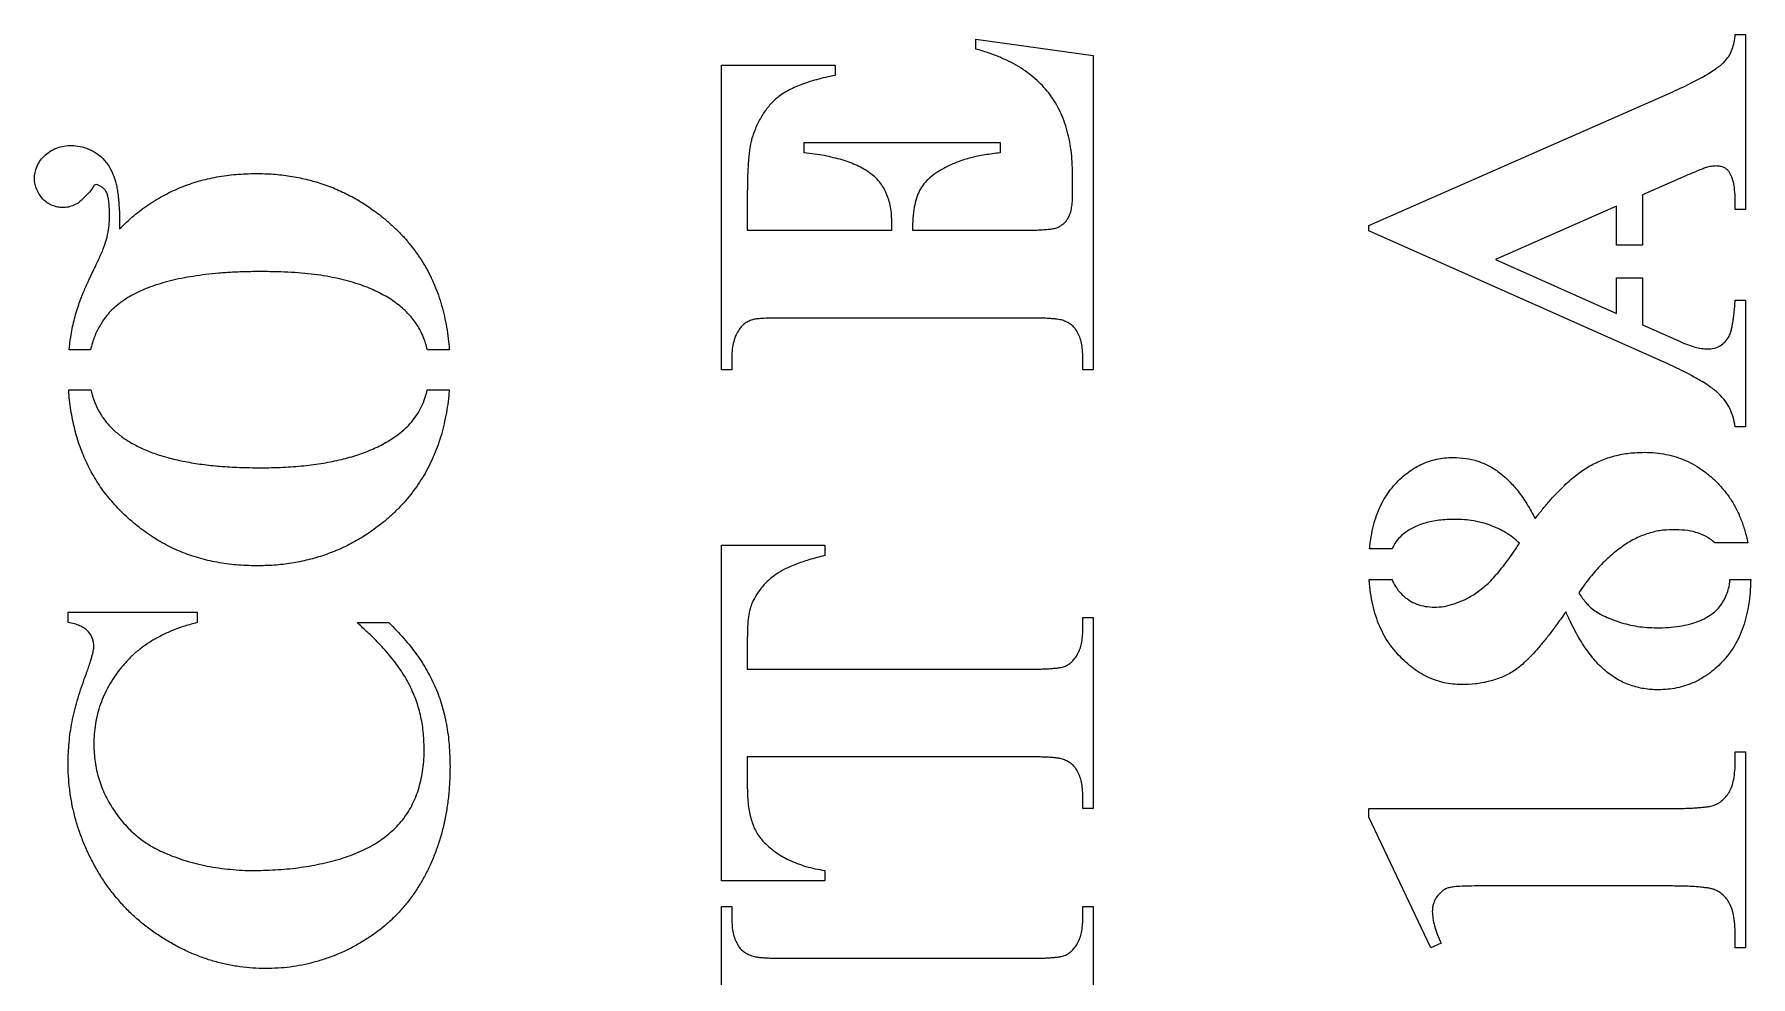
# Model space of a CAD drawing. Header units: millimetres. Extents: x 10 to 1179, y 5 to 836.
# Drawn here: x 443.3 to 535.7, y 281.6 to 332.3 of the extents above; entities that cross this region are included whole.
import ezdxf

# ---------------------------------------------------------------- set-up
doc = ezdxf.new("R2010")
doc.units = ezdxf.units.MM

msp = doc.modelspace()

# ---------------------------------------------------------------- linework, layer by layer
at = {"color": 7, "linetype": 'Continuous', "lineweight": 25}
for p, q in [((493.999, 331.999), (500.314, 331.118)), ((493.999, 331.474), (493.999, 331.999)), ((534.87, 332.263), (535.425, 332.263)), ((535.425, 332.263), (535.425, 322.841)), ((500.314, 331.118), (500.314, 314.221)), ((480.314, 330.61), (486.425, 330.61)), ((480.314, 314.221), (480.314, 330.61)), ((486.425, 330.61), (486.425, 330.054)), ((515.148, 321.977), (531.51, 329.173)), ((484.759, 326.443), (495.314, 326.443)), ((484.759, 325.888), (484.759, 326.443)), ((495.314, 326.443), (495.314, 325.888)), ((499.203, 323.574), (499.203, 324.737)), ((532.209, 324.655), (529.87, 323.622)), ((481.703, 323.665), (481.703, 321.721)), ((529.87, 323.622), (529.87, 320.922)), ((528.481, 323.014), (521.966, 320.15)), ((528.481, 320.922), (528.481, 323.014)), ((534.87, 322.841), (534.87, 323.236)), ((535.425, 322.841), (534.87, 322.841)), ((481.703, 321.721), (489.481, 321.721)), ((489.481, 321.721), (489.481, 322.112)), ((490.592, 321.721), (496.304, 321.721)), ((515.148, 321.695), (515.148, 321.977)), ((531.081, 314.607), (515.148, 321.695)), ((529.87, 320.922), (528.481, 320.922)), ((521.966, 320.15), (528.481, 317.25)), ((528.481, 319.16), (529.87, 319.16)), ((528.481, 317.25), (528.481, 319.16)), ((529.87, 319.16), (529.87, 316.634)), ((534.87, 317.962), (535.425, 317.962)), ((535.425, 317.962), (535.425, 311.152)), ((496.981, 316.999), (483.648, 316.999)), ((529.87, 316.634), (531.866, 315.749)), ((446.359, 315.284), (445.202, 315.284)), ((465.669, 315.284), (464.484, 315.284)), ((480.87, 314.221), (480.314, 314.221)), ((480.87, 314.876), (480.87, 314.221)), ((499.759, 314.221), (499.759, 314.876)), ((500.314, 314.221), (499.759, 314.221)), ((445.181, 313.129), (446.376, 313.129)), ((464.479, 313.129), (465.659, 313.129)), ((535.425, 311.152), (534.87, 311.152)), ((535.541, 304.904), (533.776, 304.904)), ((480.314, 304.776), (485.87, 304.776)), ((480.314, 286.721), (480.314, 304.776)), ((485.87, 304.776), (485.87, 304.221)), ((516.411, 304.582), (515.191, 304.582)), ((515.167, 302.926), (516.399, 302.926)), ((534.585, 302.926), (535.7, 302.926)), ((445.148, 301.165), (452.092, 301.165)), ((445.148, 300.61), (445.148, 301.165)), ((452.092, 301.165), (452.092, 300.61)), ((460.699, 300.61), (462.413, 300.61)), ((499.759, 300.888), (500.314, 300.888)), ((499.759, 300.241), (499.759, 300.888)), ((500.314, 300.888), (500.314, 290.61)), ((481.703, 299.776), (481.703, 298.11)), ((481.703, 298.11), (496.981, 298.11)), ((481.703, 293.388), (481.703, 291.721)), ((496.981, 293.388), (481.703, 293.388)), ((534.87, 293.665), (535.425, 293.665)), ((534.87, 293.192), (534.87, 293.665)), ((535.425, 293.665), (535.425, 283.11)), ((499.759, 290.61), (499.759, 291.261)), ((500.314, 290.61), (499.759, 290.61)), ((515.148, 290.61), (531.259, 290.61)), ((515.148, 290.145), (515.148, 290.61)), ((518.481, 283.11), (515.148, 290.145)), ((485.87, 287.276), (485.87, 286.721)), ((485.87, 286.721), (480.314, 286.721)), ((531.259, 286.443), (520.981, 286.443)), ((480.314, 285.332), (480.87, 285.332)), ((480.314, 275.054), (480.314, 285.332)), ((480.87, 285.332), (480.87, 284.681)), ((499.759, 285.332), (500.314, 285.332)), ((499.759, 284.681), (499.759, 285.332)), ((500.314, 285.332), (500.314, 275.054)), ((534.87, 283.11), (534.87, 283.648)), ((519.036, 283.357), (518.481, 283.11)), ((535.425, 283.11), (534.87, 283.11)), ((483.648, 282.554), (496.981, 282.554))]:
    msp.add_line(p, q, dxfattribs=at)
for points, knots in [([(534.353, 330.857), (534.424, 330.946), (534.571, 331.129), (534.714, 331.467), (534.83, 331.846), (534.856, 332.119), (534.87, 332.263)], [0, 0, 0, 0, 0.222185, 0.460506, 0.715599, 1, 1, 1, 1]), ([(499.203, 324.737), (499.198, 324.959), (499.189, 325.392), (499.134, 326.027), (499.036, 326.628), (498.89, 327.193), (498.715, 327.726), (498.492, 328.223), (498.23, 328.685), (497.931, 329.118), (497.583, 329.515), (497.197, 329.885), (496.767, 330.225), (496.299, 330.539), (495.782, 330.815), (495.227, 331.067), (494.629, 331.289), (494.213, 331.411), (493.999, 331.474)], [0, 0, 0, 0, 0.071431, 0.139827, 0.205109, 0.267694, 0.32775, 0.386026, 0.442861, 0.49917, 0.555401, 0.612828, 0.671273, 0.73184, 0.794479, 0.860052, 0.928265, 1, 1, 1, 1]), ([(531.51, 329.173), (531.69, 329.256), (532.034, 329.415), (532.52, 329.655), (532.956, 329.878), (533.337, 330.096), (533.669, 330.297), (533.943, 330.495), (534.172, 330.673), (534.296, 330.8), (534.353, 330.857)], [0, 0, 0, 0, 0.178927, 0.342015, 0.489335, 0.621625, 0.738421, 0.839614, 0.926981, 1, 1, 1, 1]), ([(486.425, 330.054), (486.253, 330.019), (485.918, 329.952), (485.437, 329.831), (484.994, 329.696), (484.59, 329.554), (484.222, 329.402), (483.893, 329.238), (483.599, 329.066), (483.262, 328.814), (482.89, 328.456), (482.511, 327.951), (482.198, 327.366), (482.046, 326.937), (481.968, 326.717)], [0, 0, 0, 0, 0.08913, 0.17304, 0.251182, 0.323514, 0.390216, 0.452499, 0.509695, 0.562618, 0.665262, 0.769934, 0.881435, 1, 1, 1, 1]), ([(443.42, 324.985), (443.465, 325.106), (443.555, 325.344), (443.78, 325.657), (444.074, 325.912), (444.426, 326.109), (444.819, 326.245), (445.245, 326.296), (445.689, 326.265), (445.982, 326.185), (446.133, 326.144)], [0, 0, 0, 0, 0.117582, 0.231031, 0.346907, 0.469756, 0.596541, 0.724133, 0.857653, 1, 1, 1, 1]), ([(446.133, 326.144), (446.298, 326.075), (446.626, 325.94), (447.037, 325.584), (447.386, 325.146), (447.538, 324.794), (447.617, 324.612)], [0, 0, 0, 0, 0.242411, 0.480358, 0.730295, 1, 1, 1, 1]), ([(481.968, 326.717), (481.947, 326.642), (481.901, 326.478), (481.844, 326.208), (481.805, 325.891), (481.763, 325.531), (481.741, 325.127), (481.718, 324.68), (481.705, 324.188), (481.704, 323.845), (481.703, 323.665)], [0, 0, 0, 0, 0.076091, 0.165601, 0.269711, 0.387675, 0.519355, 0.665063, 0.824785, 1, 1, 1, 1]), ([(489.481, 322.112), (489.478, 322.262), (489.473, 322.553), (489.416, 322.974), (489.32, 323.362), (489.191, 323.719), (489.025, 324.047), (488.815, 324.338), (488.569, 324.597), (488.287, 324.825), (487.966, 325.023), (487.613, 325.207), (487.224, 325.369), (486.799, 325.515), (486.338, 325.632), (485.844, 325.743), (485.313, 325.829), (484.947, 325.868), (484.759, 325.888)], [0, 0, 0, 0, 0.066381, 0.128169, 0.186642, 0.242333, 0.29539, 0.347957, 0.39984, 0.452434, 0.507467, 0.565661, 0.627971, 0.69332, 0.763246, 0.837684, 0.916535, 1, 1, 1, 1]), ([(495.314, 325.888), (495.037, 325.854), (494.505, 325.788), (493.75, 325.637), (493.074, 325.427), (492.479, 325.173), (491.969, 324.885), (491.541, 324.576), (491.207, 324.238), (490.958, 323.862), (490.787, 323.433), (490.675, 322.934), (490.6, 322.355), (490.595, 321.941), (490.592, 321.721)], [0, 0, 0, 0, 0.116957, 0.224766, 0.322638, 0.413143, 0.495475, 0.567922, 0.633998, 0.693571, 0.755879, 0.826372, 0.907725, 1, 1, 1, 1]), ([(533.863, 325.18), (533.773, 325.176), (533.587, 325.168), (533.408, 325.119), (533.316, 325.093)], [0, 0, 0, 0, 0.486192, 1, 1, 1, 1]), ([(534.544, 324.859), (534.503, 324.907), (534.421, 325.003), (534.26, 325.113), (534.067, 325.166), (533.933, 325.175), (533.863, 325.18)], [0, 0, 0, 0, 0.243264, 0.483218, 0.732354, 1, 1, 1, 1]), ([(444.505, 322.988), (444.41, 323.018), (444.218, 323.076), (443.956, 323.237), (443.735, 323.461), (443.545, 323.726), (443.406, 324.026), (443.336, 324.344), (443.332, 324.67), (443.39, 324.879), (443.42, 324.985)], [0, 0, 0, 0, 0.117829, 0.235943, 0.357996, 0.487919, 0.61945, 0.745494, 0.870246, 1, 1, 1, 1]), ([(447.617, 324.612), (447.643, 324.541), (447.699, 324.39), (447.756, 324.135), (447.808, 323.844), (447.851, 323.513), (447.884, 323.142), (447.912, 322.731), (447.923, 322.281), (447.924, 321.967), (447.925, 321.803)], [0, 0, 0, 0, 0.079321, 0.170572, 0.274671, 0.391905, 0.523999, 0.668053, 0.827174, 1, 1, 1, 1]), ([(447.925, 321.803), (448.174, 322.042), (448.664, 322.512), (449.474, 323.116), (450.327, 323.628), (451.224, 324.052), (452.17, 324.378), (453.162, 324.607), (454.199, 324.749), (454.905, 324.767), (455.265, 324.776)], [0, 0, 0, 0, 0.126798, 0.250186, 0.371445, 0.492858, 0.615283, 0.739581, 0.86763, 1, 1, 1, 1]), ([(455.265, 324.776), (455.575, 324.77), (456.186, 324.757), (457.089, 324.65), (457.964, 324.475), (458.813, 324.239), (459.632, 323.925), (460.419, 323.538), (461.185, 323.095), (461.661, 322.741), (461.901, 322.563)], [0, 0, 0, 0, 0.1304058, 0.2573024, 0.382101, 0.5054787, 0.6280694, 0.7506253, 0.8742792, 1, 1, 1, 1]), ([(533.316, 325.093), (533.277, 325.081), (533.161, 325.043), (532.938, 324.953), (532.606, 324.825), (532.353, 324.717), (532.209, 324.655)], [0, 0, 0, 0, 0.103741, 0.306821, 0.604648, 1, 1, 1, 1]), ([(534.87, 323.236), (534.866, 323.414), (534.859, 323.744), (534.799, 324.195), (534.71, 324.569), (534.596, 324.768), (534.544, 324.859)], [0, 0, 0, 0, 0.318772, 0.590509, 0.813538, 1, 1, 1, 1]), ([(446.562, 324.151), (446.525, 324.088), (446.438, 323.942), (446.25, 323.719), (445.997, 323.458), (445.798, 323.281), (445.69, 323.184)], [0, 0, 0, 0, 0.168368, 0.390021, 0.666744, 1, 1, 1, 1]), ([(446.801, 324.138), (446.759, 324.158), (446.681, 324.193), (446.6, 324.165), (446.562, 324.151)], [0, 0, 0, 0, 0.532264, 1, 1, 1, 1]), ([(447.279, 323.609), (447.258, 323.667), (447.217, 323.781), (447.111, 323.93), (446.97, 324.052), (446.859, 324.109), (446.801, 324.138)], [0, 0, 0, 0, 0.248466, 0.493767, 0.736075, 1, 1, 1, 1]), ([(447.37, 322.224), (447.373, 322.375), (447.378, 322.653), (447.364, 323.035), (447.342, 323.349), (447.298, 323.53), (447.279, 323.609)], [0, 0, 0, 0, 0.324316, 0.598885, 0.82446, 1, 1, 1, 1]), ([(496.304, 321.721), (496.437, 321.72), (496.689, 321.718), (497.046, 321.73), (497.363, 321.735), (497.639, 321.755), (497.875, 321.771), (498.071, 321.79), (498.226, 321.821), (498.379, 321.859), (498.535, 321.932), (498.694, 322.054), (498.847, 322.192), (498.974, 322.372), (499.082, 322.595), (499.15, 322.874), (499.2, 323.205), (499.202, 323.445), (499.203, 323.574)], [0, 0, 0, 0, 0.097062, 0.183599, 0.260645, 0.328298, 0.385425, 0.433193, 0.471885, 0.500293, 0.547967, 0.596292, 0.645551, 0.697676, 0.756189, 0.825033, 0.90605, 1, 1, 1, 1]), ([(445.69, 323.184), (445.59, 323.132), (445.398, 323.033), (445.095, 322.949), (444.794, 322.927), (444.602, 322.968), (444.505, 322.988)], [0, 0, 0, 0, 0.272521, 0.524545, 0.760903, 1, 1, 1, 1]), ([(461.901, 322.563), (462.056, 322.439), (462.363, 322.193), (462.792, 321.795), (463.199, 321.385), (463.566, 320.947), (463.91, 320.497), (464.225, 320.027), (464.506, 319.536), (464.759, 319.027), (464.98, 318.499), (465.177, 317.954), (465.335, 317.386), (465.471, 316.801), (465.575, 316.197), (465.633, 315.689), (465.661, 315.383), (465.669, 315.284)], [0, 0, 0, 0, 0.0628921, 0.1245633, 0.1855348, 0.2457268, 0.3056245, 0.3651542, 0.4249413, 0.484832, 0.5450537, 0.6064155, 0.6684048, 0.7319308, 0.7966231, 0.8626686, 0.8940054, 0.8940054, 0.8940054, 0.8940054]), ([(446.766, 320.089), (446.855, 320.283), (447.026, 320.653), (447.212, 321.207), (447.339, 321.725), (447.36, 322.063), (447.37, 322.224)], [0, 0, 0, 0, 0.28614, 0.546552, 0.783545, 1, 1, 1, 1]), ([(445.72, 317.715), (445.74, 317.776), (445.783, 317.909), (445.868, 318.123), (445.973, 318.369), (446.093, 318.65), (446.233, 318.965), (446.394, 319.31), (446.572, 319.689), (446.7, 319.952), (446.766, 320.089)], [0, 0, 0, 0, 0.07402, 0.161888, 0.265292, 0.383622, 0.515356, 0.662723, 0.823525, 1, 1, 1, 1]), ([(455.608, 319.499), (455.334, 319.497), (454.799, 319.495), (454.014, 319.465), (453.267, 319.411), (452.559, 319.346), (451.891, 319.246), (451.258, 319.143), (450.667, 319.006), (450.111, 318.856), (449.596, 318.681), (449.115, 318.494), (448.678, 318.274), (448.273, 318.045), (447.91, 317.79), (447.585, 317.513), (447.295, 317.22), (447.133, 317.002), (447.053, 316.895)], [0, 0, 0, 0, 0.088681, 0.1736671, 0.2545631, 0.3314079, 0.404396, 0.4734317, 0.5393351, 0.601143, 0.6600459, 0.715632, 0.7685086, 0.8183241, 0.8664859, 0.9120839, 0.9565452, 1, 1, 1, 1]), ([(460.903, 318.778), (460.728, 318.837), (460.369, 318.957), (459.804, 319.103), (459.198, 319.222), (458.555, 319.328), (457.873, 319.404), (457.154, 319.461), (456.393, 319.489), (455.874, 319.495), (455.608, 319.499)], [0, 0, 0, 0, 0.1027791, 0.2114137, 0.3260467, 0.4480596, 0.5750158, 0.7096307, 0.851224, 1, 1, 1, 1]), ([(464.484, 315.284), (464.477, 315.316), (464.442, 315.467), (464.368, 315.732), (464.238, 316.071), (464.075, 316.393), (463.889, 316.703), (463.671, 316.994), (463.424, 317.27), (463.154, 317.536), (462.844, 317.776), (462.518, 318.015), (462.152, 318.224), (461.764, 318.429), (461.345, 318.617), (461.052, 318.724), (460.903, 318.778)], [0.1678639, 0.1678639, 0.1678639, 0.1678639, 0.1834736, 0.2414826, 0.2990564, 0.3560544, 0.4132394, 0.4708338, 0.5289042, 0.589318, 0.6510759, 0.7153051, 0.781707, 0.8516559, 0.9241242, 1, 1, 1, 1]), ([(534.536, 316.013), (534.554, 316.052), (534.594, 316.14), (534.646, 316.294), (534.692, 316.484), (534.734, 316.71), (534.773, 316.972), (534.806, 317.271), (534.842, 317.604), (534.86, 317.839), (534.87, 317.962)], [0, 0, 0, 0, 0.064556, 0.145397, 0.244491, 0.360187, 0.492747, 0.644514, 0.813656, 1, 1, 1, 1]), ([(445.202, 315.284), (445.224, 315.516), (445.294, 316.048), (445.449, 316.865), (445.631, 317.434), (445.72, 317.715)], [0.3241896, 0.3241896, 0.3241896, 0.3241896, 0.5141934, 0.7604043, 1, 1, 1, 1]), ([(447.053, 316.895), (446.93, 316.7), (446.686, 316.313), (446.478, 315.76), (446.386, 315.413), (446.359, 315.284)], [0, 0, 0, 0, 0.2468845, 0.4907887, 0.6321697, 0.6321697, 0.6321697, 0.6321697]), ([(482.037, 316.925), (481.958, 316.898), (481.803, 316.847), (481.592, 316.728), (481.41, 316.575), (481.316, 316.449), (481.269, 316.387)], [0, 0, 0, 0, 0.2610347, 0.5106823, 0.7550472, 1, 1, 1, 1]), ([(483.648, 316.999), (483.451, 316.998), (483.098, 316.997), (482.632, 316.986), (482.291, 316.964), (482.108, 316.936), (482.037, 316.925)], [0, 0, 0, 0, 0.365824, 0.656436, 0.866861, 1, 1, 1, 1]), ([(498.778, 316.838), (498.743, 316.852), (498.665, 316.885), (498.525, 316.909), (498.354, 316.943), (498.146, 316.961), (497.903, 316.979), (497.626, 316.993), (497.315, 316.994), (497.097, 316.997), (496.981, 316.999)], [0, 0, 0, 0, 0.061394, 0.139854, 0.23476, 0.350353, 0.484827, 0.63829, 0.808367, 1, 1, 1, 1]), ([(499.459, 316.257), (499.422, 316.318), (499.348, 316.441), (499.19, 316.599), (498.998, 316.734), (498.853, 316.803), (498.778, 316.838)], [0, 0, 0, 0, 0.2333589, 0.4720313, 0.727884, 1, 1, 1, 1]), ([(481.269, 316.387), (481.207, 316.289), (481.079, 316.085), (480.957, 315.726), (480.884, 315.318), (480.875, 315.029), (480.87, 314.876)], [0, 0, 0, 0, 0.218209, 0.453596, 0.712256, 1, 1, 1, 1]), ([(499.759, 314.876), (499.756, 315.013), (499.751, 315.272), (499.694, 315.64), (499.602, 315.969), (499.506, 316.164), (499.459, 316.257)], [0, 0, 0, 0, 0.286117, 0.5446059, 0.7822943, 1, 1, 1, 1]), ([(533.377, 315.336), (533.501, 315.344), (533.738, 315.358), (534.067, 315.492), (534.343, 315.712), (534.47, 315.911), (534.536, 316.013)], [0, 0, 0, 0, 0.263127, 0.501766, 0.742317, 1, 1, 1, 1]), ([(531.866, 315.749), (532.01, 315.685), (532.281, 315.564), (532.681, 315.442), (533.04, 315.354), (533.269, 315.342), (533.377, 315.336)], [0, 0, 0, 0, 0.298695, 0.564344, 0.795542, 1, 1, 1, 1]), ([(534.87, 311.152), (534.838, 311.325), (534.777, 311.66), (534.586, 312.126), (534.341, 312.552), (534.063, 312.86), (533.798, 313.096), (533.548, 313.281), (533.253, 313.481), (532.909, 313.688), (532.519, 313.904), (532.082, 314.131), (531.598, 314.368), (531.258, 314.525), (531.081, 314.607)], [0, 0, 0, 0, 0.097357, 0.189226, 0.279183, 0.369383, 0.419032, 0.476562, 0.542711, 0.617192, 0.700148, 0.790964, 0.8915, 1, 1, 1, 1]), ([(447.912, 306.686), (447.691, 306.926), (447.251, 307.405), (446.686, 308.2), (446.213, 309.052), (445.818, 309.953), (445.521, 310.912), (445.304, 311.923), (445.211, 312.67), (445.184, 313.078), (445.181, 313.129)], [0, 0, 0, 0, 0.1205452, 0.2402109, 0.3597354, 0.4805024, 0.6033527, 0.7303304, 0.8623925, 0.8813501, 0.8813501, 0.8813501, 0.8813501]), ([(446.376, 313.129), (446.384, 313.092), (446.439, 312.863), (446.569, 312.455), (446.825, 311.929), (447.151, 311.446), (447.554, 311.007), (448.026, 310.609), (448.574, 310.259), (449.191, 309.946), (449.877, 309.673), (450.638, 309.45), (451.469, 309.265), (452.372, 309.118), (453.347, 309.016), (454.394, 308.956), (455.117, 308.947), (455.49, 308.943)], [0.0954752, 0.0954752, 0.0954752, 0.0954752, 0.1049065, 0.1544215, 0.2024018, 0.250955, 0.2999593, 0.3511454, 0.4051304, 0.4625114, 0.5241612, 0.5899814, 0.6609398, 0.7373275, 0.8189784, 0.9064733, 1, 1, 1, 1]), ([(465.659, 313.129), (465.655, 313.079), (465.633, 312.82), (465.584, 312.36), (465.484, 311.754), (465.351, 311.169), (465.204, 310.598), (465.015, 310.052), (464.8, 309.523), (464.564, 309.011), (464.294, 308.52), (463.993, 308.05), (463.667, 307.599), (463.316, 307.163), (462.931, 306.75), (462.52, 306.354), (462.226, 306.107), (462.079, 305.983)], [0.1229768, 0.1229768, 0.1229768, 0.1229768, 0.1389164, 0.2059246, 0.2710846, 0.3350436, 0.3977548, 0.4593283, 0.5197039, 0.5799146, 0.6395254, 0.698798, 0.7580994, 0.8176168, 0.8775069, 0.9383483, 1, 1, 1, 1]), ([(462.912, 310.736), (463.047, 310.842), (463.31, 311.051), (463.652, 311.415), (463.947, 311.805), (464.178, 312.235), (464.364, 312.675), (464.446, 312.98), (464.479, 313.129)], [0, 0, 0, 0, 0.1275074, 0.2492183, 0.3698842, 0.490219, 0.6112485, 0.7243039, 0.7243039, 0.7243039, 0.7243039]), ([(455.49, 308.943), (455.896, 308.947), (456.68, 308.954), (457.814, 309.045), (458.867, 309.179), (459.838, 309.373), (460.728, 309.624), (461.537, 309.93), (462.268, 310.292), (462.701, 310.59), (462.912, 310.736)], [0, 0, 0, 0, 0.15667, 0.303104, 0.439659, 0.566921, 0.685563, 0.796936, 0.90101, 1, 1, 1, 1]), ([(515.191, 304.582), (515.201, 304.7), (515.237, 305.023), (515.324, 305.537), (515.471, 306.106), (515.656, 306.635), (515.888, 307.121), (516.162, 307.565), (516.475, 307.969), (516.816, 308.328), (517.179, 308.636), (517.554, 308.906), (517.949, 309.124), (518.362, 309.289), (518.789, 309.413), (519.235, 309.482), (519.538, 309.493), (519.692, 309.499)], [0.1178598, 0.1178598, 0.1178598, 0.1178598, 0.1607287, 0.2346765, 0.3051353, 0.3719879, 0.4360243, 0.4984382, 0.5596685, 0.6193226, 0.6761853, 0.7310764, 0.7851316, 0.8379158, 0.8909766, 0.9447276, 1, 1, 1, 1]), ([(519.692, 309.499), (519.92, 309.488), (520.366, 309.468), (521.015, 309.317), (521.621, 309.062), (522.186, 308.703), (522.711, 308.236), (523.213, 307.667), (523.682, 306.982), (523.957, 306.475), (524.102, 306.209)], [0, 0, 0, 0, 0.117384, 0.229866, 0.341461, 0.454386, 0.573258, 0.70265, 0.844098, 1, 1, 1, 1]), ([(524.102, 306.209), (524.228, 306.37), (524.473, 306.683), (524.846, 307.128), (525.217, 307.531), (525.574, 307.901), (525.928, 308.228), (526.276, 308.52), (526.616, 308.777), (527.064, 309.061), (527.642, 309.351), (528.381, 309.601), (529.171, 309.751), (529.714, 309.768), (529.991, 309.776)], [0, 0, 0, 0, 0.085641, 0.166304, 0.242477, 0.314304, 0.381045, 0.444134, 0.503747, 0.558928, 0.665728, 0.772987, 0.884332, 1, 1, 1, 1]), ([(529.991, 309.776), (530.187, 309.772), (530.573, 309.765), (531.14, 309.672), (531.685, 309.536), (532.206, 309.337), (532.706, 309.088), (533.179, 308.773), (533.631, 308.409), (534.054, 307.987), (534.445, 307.523), (534.781, 307.008), (535.068, 306.458), (535.298, 305.865), (535.45, 305.343), (535.52, 305.017), (535.541, 304.904)], [0, 0, 0, 0, 0.0596016, 0.1176137, 0.1745239, 0.2306372, 0.2874447, 0.3444505, 0.4034139, 0.4642303, 0.5262363, 0.5880127, 0.6511395, 0.7151066, 0.7816889, 0.8167289, 0.8167289, 0.8167289, 0.8167289]), ([(455.278, 303.665), (454.917, 303.674), (454.208, 303.691), (453.17, 303.84), (452.174, 304.072), (451.224, 304.403), (450.32, 304.83), (449.467, 305.357), (448.651, 305.967), (448.16, 306.445), (447.912, 306.686)], [0, 0, 0, 0, 0.132148, 0.259541, 0.38377, 0.506176, 0.627605, 0.749453, 0.873202, 1, 1, 1, 1]), ([(462.079, 305.983), (461.838, 305.798), (461.357, 305.43), (460.587, 304.957), (459.783, 304.56), (458.946, 304.234), (458.077, 303.977), (457.173, 303.795), (456.237, 303.684), (455.601, 303.672), (455.278, 303.665)], [0, 0, 0, 0, 0.124469, 0.247556, 0.369105, 0.491161, 0.614633, 0.739703, 0.867869, 1, 1, 1, 1]), ([(519.783, 306.165), (519.635, 306.163), (519.35, 306.157), (518.933, 306.124), (518.545, 306.058), (518.182, 305.971), (517.844, 305.866), (517.538, 305.725), (517.254, 305.565), (517.085, 305.435), (517.001, 305.371)], [0, 0, 0, 0, 0.150117, 0.290366, 0.424591, 0.550187, 0.669282, 0.783848, 0.8926, 1, 1, 1, 1]), ([(523.255, 304.885), (523.137, 304.989), (522.902, 305.194), (522.52, 305.459), (522.115, 305.679), (521.69, 305.855), (521.243, 305.996), (520.775, 306.095), (520.285, 306.151), (519.952, 306.161), (519.783, 306.165)], [0, 0, 0, 0, 0.124262, 0.246805, 0.36664, 0.488217, 0.610562, 0.736936, 0.865976, 1, 1, 1, 1]), ([(517.001, 305.371), (516.886, 305.268), (516.66, 305.065), (516.491, 304.774), (516.422, 304.609), (516.411, 304.582)], [0, 0, 0, 0, 0.2465361, 0.4853129, 0.5326453, 0.5326453, 0.5326453, 0.5326453]), ([(518.676, 301.443), (518.854, 301.451), (519.215, 301.468), (519.757, 301.615), (520.308, 301.837), (520.77, 302.091), (521.139, 302.353), (521.429, 302.591), (521.723, 302.873), (522.018, 303.198), (522.325, 303.559), (522.63, 303.965), (522.95, 304.406), (523.151, 304.722), (523.255, 304.885)], [0, 0, 0, 0, 0.088827, 0.180873, 0.280184, 0.3864, 0.444184, 0.507086, 0.574322, 0.648274, 0.727063, 0.811968, 0.902988, 1, 1, 1, 1]), ([(531.675, 305.61), (531.442, 305.607), (530.974, 305.602), (530.277, 305.456), (529.596, 305.197), (528.93, 304.821), (528.282, 304.332), (527.645, 303.736), (527.024, 303.025), (526.643, 302.493), (526.445, 302.216)], [0, 0, 0, 0, 0.1073869, 0.2148111, 0.3259512, 0.442001, 0.5658132, 0.6987737, 0.843267, 1, 1, 1, 1]), ([(533.776, 304.904), (533.657, 305.012), (533.38, 305.221), (532.884, 305.444), (532.302, 305.585), (531.89, 305.601), (531.675, 305.61)], [0.4788586, 0.4788586, 0.4788586, 0.4788586, 0.5898576, 0.7162628, 0.8518499, 1, 1, 1, 1]), ([(485.87, 304.221), (485.585, 304.146), (485.054, 304.007), (484.328, 303.763), (483.73, 303.505), (483.247, 303.225), (482.849, 302.909), (482.509, 302.548), (482.204, 302.139), (482.045, 301.833), (481.963, 301.678)], [0, 0, 0, 0, 0.182152, 0.340253, 0.473436, 0.584687, 0.685434, 0.786832, 0.891307, 1, 1, 1, 1]), ([(520.156, 297.276), (519.992, 297.281), (519.669, 297.291), (519.192, 297.37), (518.732, 297.51), (518.283, 297.689), (517.852, 297.931), (517.437, 298.225), (517.037, 298.57), (516.652, 298.963), (516.297, 299.402), (515.988, 299.887), (515.726, 300.411), (515.514, 300.974), (515.349, 301.576), (515.235, 302.217), (515.182, 302.671), (515.167, 302.912), (515.167, 302.926)], [0, 0, 0, 0, 0.054619, 0.1079429, 0.1607863, 0.214476, 0.2691398, 0.3252504, 0.3837815, 0.4452196, 0.508389, 0.5719885, 0.6367459, 0.7033514, 0.7724395, 0.8445794, 0.9203223, 0.9249368, 0.9249368, 0.9249368, 0.9249368]), ([(516.399, 302.926), (516.41, 302.898), (516.477, 302.734), (516.641, 302.444), (516.944, 302.096), (517.311, 301.806), (517.727, 301.591), (518.189, 301.468), (518.511, 301.452), (518.676, 301.443)], [0.2203981, 0.2203981, 0.2203981, 0.2203981, 0.2437969, 0.3634695, 0.4889716, 0.6158513, 0.7395834, 0.8658443, 1, 1, 1, 1]), ([(526.445, 302.216), (526.509, 302.121), (526.63, 301.942), (526.815, 301.703), (526.994, 301.508), (527.117, 301.402), (527.174, 301.352)], [0, 0, 0, 0, 0.30242, 0.569482, 0.799543, 1, 1, 1, 1]), ([(530.634, 300.332), (530.848, 300.336), (531.26, 300.344), (531.853, 300.407), (532.392, 300.52), (532.877, 300.669), (533.304, 300.863), (533.664, 301.103), (533.971, 301.374), (534.199, 301.691), (534.369, 302.025), (534.5, 302.363), (534.566, 302.665), (534.581, 302.854), (534.585, 302.926)], [0, 0, 0, 0, 0.118943, 0.2288421, 0.3306061, 0.4240897, 0.5099769, 0.5899519, 0.6638648, 0.7356747, 0.8053692, 0.8714574, 0.9363636, 0.9763269, 0.9763269, 0.9763269, 0.9763269]), ([(535.7, 302.926), (535.697, 302.751), (535.686, 302.353), (535.621, 301.745), (535.509, 301.117), (535.356, 300.528), (535.149, 299.983), (534.904, 299.476), (534.605, 299.013), (534.268, 298.592), (533.894, 298.222), (533.504, 297.892), (533.088, 297.619), (532.657, 297.389), (532.201, 297.216), (531.727, 297.089), (531.232, 297.014), (530.896, 297.004), (530.725, 296.999)], [0.0208254, 0.0208254, 0.0208254, 0.0208254, 0.0800028, 0.1559594, 0.2277458, 0.296289, 0.3618035, 0.4252105, 0.4869929, 0.5480563, 0.6077223, 0.665196, 0.7211183, 0.7759782, 0.8306426, 0.8859765, 0.9420363, 1, 1, 1, 1]), ([(481.963, 301.678), (481.923, 301.571), (481.83, 301.33), (481.758, 300.9), (481.712, 300.372), (481.706, 299.986), (481.703, 299.776)], [0, 0, 0, 0, 0.176332, 0.400751, 0.673897, 1, 1, 1, 1]), ([(525.751, 301.2), (525.605, 300.989), (525.324, 300.586), (524.902, 300.021), (524.505, 299.517), (524.125, 299.075), (523.768, 298.695), (523.433, 298.374), (523.118, 298.115), (522.72, 297.859), (522.211, 297.621), (521.566, 297.422), (520.876, 297.296), (520.4, 297.283), (520.156, 297.276)], [0, 0, 0, 0, 0.106981, 0.204861, 0.294204, 0.374647, 0.447644, 0.511673, 0.568314, 0.617189, 0.708695, 0.801644, 0.898475, 1, 1, 1, 1]), ([(530.725, 296.999), (530.594, 297), (530.337, 297.003), (529.958, 297.057), (529.588, 297.125), (529.235, 297.239), (528.891, 297.371), (528.558, 297.536), (528.243, 297.738), (527.934, 297.965), (527.639, 298.234), (527.347, 298.537), (527.066, 298.883), (526.787, 299.266), (526.514, 299.691), (526.25, 300.157), (525.993, 300.662), (525.833, 301.017), (525.751, 301.2)], [0, 0, 0, 0, 0.056267, 0.111061, 0.165225, 0.218193, 0.27122, 0.324314, 0.378228, 0.432715, 0.489795, 0.55034, 0.614264, 0.682254, 0.755051, 0.83201, 0.913329, 1, 1, 1, 1]), ([(527.174, 301.352), (527.266, 301.286), (527.46, 301.147), (527.798, 300.966), (528.196, 300.801), (528.637, 300.635), (529.115, 300.505), (529.61, 300.402), (530.119, 300.347), (530.461, 300.337), (530.634, 300.332)], [0, 0, 0, 0, 0.092079, 0.196065, 0.313442, 0.444714, 0.581349, 0.719227, 0.858793, 1, 1, 1, 1]), ([(446.536, 299.325), (446.532, 299.402), (446.523, 299.554), (446.462, 299.775), (446.354, 299.977), (446.209, 300.164), (446.014, 300.328), (445.767, 300.456), (445.474, 300.551), (445.261, 300.589), (445.148, 300.61)], [0, 0, 0, 0, 0.110753, 0.218775, 0.326717, 0.43784, 0.557443, 0.689611, 0.834347, 1, 1, 1, 1]), ([(452.092, 300.61), (451.874, 300.552), (451.446, 300.438), (450.829, 300.222), (450.253, 299.963), (449.714, 299.675), (449.217, 299.347), (448.758, 298.986), (448.341, 298.585), (447.963, 298.152), (447.631, 297.692), (447.339, 297.218), (447.09, 296.729), (446.884, 296.225), (446.727, 295.703), (446.622, 295.166), (446.547, 294.617), (446.54, 294.244), (446.536, 294.056)], [0, 0, 0, 0, 0.072608, 0.14278, 0.210175, 0.275872, 0.339478, 0.401866, 0.463844, 0.525628, 0.586697, 0.646335, 0.704913, 0.763253, 0.821651, 0.880156, 0.939359, 1, 1, 1, 1]), ([(464.314, 293.83), (464.304, 294.139), (464.284, 294.749), (464.129, 295.641), (463.876, 296.494), (463.577, 297.171), (463.281, 297.699), (463.02, 298.101), (462.724, 298.511), (462.388, 298.92), (462.024, 299.341), (461.614, 299.759), (461.171, 300.186), (460.859, 300.466), (460.699, 300.61)], [0, 0, 0, 0, 0.116381, 0.229831, 0.340291, 0.451181, 0.508088, 0.568464, 0.631754, 0.698464, 0.768052, 0.841738, 0.918902, 1, 1, 1, 1]), ([(462.413, 300.61), (462.688, 300.331), (463.22, 299.79), (463.911, 298.919), (464.483, 298.032), (464.945, 297.117), (465.288, 296.151), (465.528, 295.12), (465.679, 294.014), (465.695, 293.251), (465.703, 292.858)], [0, 0, 0, 0, 0.135045, 0.262038, 0.383205, 0.49943, 0.615147, 0.73637, 0.864447, 1, 1, 1, 1]), ([(496.981, 298.11), (497.098, 298.111), (497.322, 298.114), (497.641, 298.116), (497.925, 298.128), (498.173, 298.153), (498.388, 298.172), (498.569, 298.197), (498.715, 298.23), (498.864, 298.282), (499.018, 298.378), (499.192, 298.517), (499.346, 298.704), (499.491, 298.926), (499.614, 299.192), (499.698, 299.505), (499.75, 299.859), (499.756, 300.109), (499.759, 300.241)], [0, 0, 0, 0, 0.084526, 0.161748, 0.229645, 0.28935, 0.341783, 0.38502, 0.421466, 0.449191, 0.498763, 0.551403, 0.609124, 0.672509, 0.742544, 0.819512, 0.904954, 1, 1, 1, 1]), ([(446.024, 297.58), (446.065, 297.689), (446.144, 297.896), (446.246, 298.193), (446.335, 298.459), (446.403, 298.693), (446.461, 298.895), (446.506, 299.065), (446.528, 299.206), (446.534, 299.289), (446.536, 299.325)], [0, 0, 0, 0, 0.190552, 0.364439, 0.517238, 0.651294, 0.765073, 0.863213, 0.940304, 1, 1, 1, 1]), ([(445.148, 293.071), (445.16, 293.432), (445.184, 294.168), (445.35, 295.286), (445.63, 296.432), (445.891, 297.192), (446.024, 297.58)], [0, 0, 0, 0, 0.23442, 0.478534, 0.733013, 1, 1, 1, 1]), ([(446.536, 294.056), (446.54, 293.898), (446.547, 293.586), (446.596, 293.122), (446.677, 292.667), (446.796, 292.224), (446.944, 291.79), (447.126, 291.367), (447.34, 290.951), (447.587, 290.551), (447.857, 290.167), (448.151, 289.809), (448.462, 289.474), (448.798, 289.169), (449.155, 288.892), (449.528, 288.637), (449.926, 288.417), (450.2, 288.288), (450.338, 288.223)], [0, 0, 0, 0, 0.0642682, 0.127061, 0.1899338, 0.2521042, 0.3137812, 0.3766044, 0.4395876, 0.5038585, 0.5681078, 0.6305012, 0.6926157, 0.7539314, 0.8152216, 0.8763417, 0.9378073, 1, 1, 1, 1]), ([(455.182, 287.276), (455.609, 287.285), (456.447, 287.302), (457.673, 287.428), (458.841, 287.642), (459.771, 287.884), (460.474, 288.128), (460.963, 288.336), (461.421, 288.566), (461.845, 288.818), (462.237, 289.097), (462.597, 289.4), (462.924, 289.727), (463.218, 290.078), (463.479, 290.453), (463.701, 290.859), (463.894, 291.287), (464.043, 291.747), (464.166, 292.229), (464.252, 292.74), (464.305, 293.277), (464.311, 293.644), (464.314, 293.83)], [0, 0, 0, 0, 0.10034, 0.196709, 0.289323, 0.379037, 0.422256, 0.463992, 0.503975, 0.542394, 0.579936, 0.616845, 0.652901, 0.688374, 0.7243, 0.760059, 0.796887, 0.834512, 0.873427, 0.913777, 0.956127, 1, 1, 1, 1]), ([(455.786, 281.999), (455.552, 282.002), (455.089, 282.008), (454.4, 282.088), (453.717, 282.203), (453.044, 282.368), (452.382, 282.582), (451.729, 282.845), (451.082, 283.152), (450.452, 283.508), (449.841, 283.901), (449.26, 284.329), (448.715, 284.792), (448.205, 285.286), (447.738, 285.82), (447.296, 286.378), (446.898, 286.975), (446.534, 287.599), (446.209, 288.243), (445.929, 288.904), (445.681, 289.573), (445.489, 290.255), (445.335, 290.944), (445.228, 291.643), (445.16, 292.353), (445.152, 292.83), (445.148, 293.071)], [0, 0, 0, 0, 0.041022, 0.081492, 0.122062, 0.162704, 0.203376, 0.244519, 0.286553, 0.329198, 0.371935, 0.414364, 0.456103, 0.497704, 0.539199, 0.580923, 0.62295, 0.665405, 0.707887, 0.749988, 0.79172, 0.833313, 0.874526, 0.916019, 0.957706, 1, 1, 1, 1]), ([(465.703, 292.858), (465.698, 292.595), (465.689, 292.076), (465.633, 291.308), (465.533, 290.563), (465.393, 289.841), (465.222, 289.139), (465.004, 288.462), (464.746, 287.808), (464.454, 287.175), (464.118, 286.574), (463.756, 286.001), (463.347, 285.473), (462.916, 284.969), (462.44, 284.511), (461.935, 284.083), (461.395, 283.692), (460.824, 283.338), (460.231, 283.022), (459.623, 282.748), (459.006, 282.517), (458.379, 282.331), (457.744, 282.184), (457.101, 282.072), (456.446, 282.012), (456.007, 282.003), (455.786, 281.999)], [0, 0, 0, 0, 0.047909, 0.094348, 0.140011, 0.184496, 0.228149, 0.271256, 0.31367, 0.356051, 0.397865, 0.438814, 0.479181, 0.519282, 0.559291, 0.59925, 0.639568, 0.680458, 0.721307, 0.761704, 0.801588, 0.841133, 0.88058, 0.920076, 0.959718, 1, 1, 1, 1]), ([(498.778, 293.227), (498.743, 293.241), (498.665, 293.273), (498.525, 293.297), (498.354, 293.332), (498.146, 293.35), (497.903, 293.368), (497.626, 293.381), (497.315, 293.383), (497.097, 293.386), (496.981, 293.388)], [0, 0, 0, 0, 0.061394, 0.139854, 0.23476, 0.350353, 0.484827, 0.63829, 0.808367, 1, 1, 1, 1]), ([(499.459, 292.637), (499.422, 292.698), (499.348, 292.821), (499.189, 292.979), (498.999, 293.118), (498.853, 293.19), (498.778, 293.227)], [0, 0, 0, 0, 0.232207, 0.469702, 0.727046, 1, 1, 1, 1]), ([(531.259, 290.61), (531.409, 290.611), (531.697, 290.615), (532.107, 290.616), (532.474, 290.629), (532.798, 290.652), (533.08, 290.673), (533.32, 290.696), (533.515, 290.731), (533.718, 290.78), (533.932, 290.877), (534.163, 291.031), (534.367, 291.234), (534.551, 291.484), (534.702, 291.802), (534.8, 292.198), (534.859, 292.67), (534.866, 293.01), (534.87, 293.192)], [0, 0, 0, 0, 0.0847252, 0.1621192, 0.2305916, 0.2918243, 0.3449316, 0.3900019, 0.427235, 0.4566745, 0.5073781, 0.5584405, 0.6120142, 0.6685532, 0.7326816, 0.8085601, 0.8972761, 1, 1, 1, 1]), ([(499.759, 291.261), (499.756, 291.397), (499.751, 291.656), (499.694, 292.024), (499.602, 292.351), (499.505, 292.544), (499.459, 292.637)], [0, 0, 0, 0, 0.2869539, 0.5461989, 0.7816575, 1, 1, 1, 1]), ([(481.703, 291.721), (481.705, 291.562), (481.71, 291.256), (481.749, 290.813), (481.814, 290.404), (481.903, 290.028), (482.02, 289.683), (482.169, 289.377), (482.335, 289.097), (482.473, 288.938), (482.541, 288.861)], [0, 0, 0, 0, 0.156631, 0.3009629, 0.4364542, 0.5638455, 0.6813333, 0.7933839, 0.8988492, 1, 1, 1, 1]), ([(450.338, 288.223), (450.521, 288.146), (450.889, 287.993), (451.459, 287.807), (452.041, 287.637), (452.641, 287.511), (453.254, 287.404), (453.883, 287.334), (454.527, 287.281), (454.962, 287.278), (455.182, 287.276)], [0, 0, 0, 0, 0.1195247, 0.2402146, 0.3618583, 0.4851957, 0.6101092, 0.7376124, 0.8672249, 1, 1, 1, 1]), ([(482.541, 288.861), (482.641, 288.759), (482.843, 288.554), (483.187, 288.286), (483.556, 288.041), (483.958, 287.827), (484.393, 287.648), (484.856, 287.489), (485.351, 287.363), (485.694, 287.306), (485.87, 287.276)], [0, 0, 0, 0, 0.114365, 0.229463, 0.347044, 0.467451, 0.592741, 0.722055, 0.857936, 1, 1, 1, 1]), ([(520.981, 286.443), (520.786, 286.441), (520.437, 286.438), (519.973, 286.419), (519.63, 286.386), (519.328, 286.318), (519.048, 286.145), (518.842, 285.906), (518.695, 285.683), (518.626, 285.489), (518.572, 285.287), (518.569, 285.147), (518.568, 285.076)], [0, 0, 0, 0, 0.184079, 0.32876, 0.437165, 0.508922, 0.618351, 0.739961, 0.804272, 0.868584, 0.933068, 1, 1, 1, 1]), ([(534.87, 283.648), (534.868, 283.849), (534.865, 284.223), (534.801, 284.735), (534.721, 285.159), (534.582, 285.493), (534.409, 285.754), (534.217, 285.97), (533.986, 286.134), (533.771, 286.24), (533.564, 286.302), (533.363, 286.339), (533.119, 286.366), (532.833, 286.399), (532.502, 286.42), (532.127, 286.431), (531.707, 286.44), (531.413, 286.442), (531.259, 286.443)], [0, 0, 0, 0, 0.109216, 0.202544, 0.279726, 0.34274, 0.397199, 0.449451, 0.498937, 0.549521, 0.579086, 0.6159, 0.660225, 0.712352, 0.772172, 0.840543, 0.915958, 1, 1, 1, 1]), ([(480.87, 284.681), (480.872, 284.545), (480.877, 284.285), (480.934, 283.918), (481.027, 283.591), (481.123, 283.398), (481.169, 283.305)], [0, 0, 0, 0, 0.286954, 0.546199, 0.781657, 1, 1, 1, 1]), ([(496.981, 282.554), (497.098, 282.556), (497.322, 282.559), (497.641, 282.561), (497.925, 282.573), (498.173, 282.597), (498.388, 282.616), (498.569, 282.641), (498.715, 282.674), (498.864, 282.726), (499.02, 282.822), (499.19, 282.966), (499.347, 283.152), (499.491, 283.375), (499.614, 283.641), (499.698, 283.952), (499.75, 284.303), (499.756, 284.551), (499.759, 284.681)], [0, 0, 0, 0, 0.084645, 0.161976, 0.229968, 0.289757, 0.342264, 0.385562, 0.422059, 0.449824, 0.499466, 0.552849, 0.610651, 0.674125, 0.744259, 0.821336, 0.905864, 1, 1, 1, 1]), ([(518.568, 285.076), (518.574, 284.951), (518.589, 284.687), (518.683, 284.274), (518.831, 283.824), (518.966, 283.518), (519.036, 283.357)], [0, 0, 0, 0, 0.208786, 0.441333, 0.706093, 1, 1, 1, 1]), ([(481.169, 283.305), (481.206, 283.244), (481.28, 283.121), (481.439, 282.962), (481.63, 282.824), (481.776, 282.752), (481.851, 282.715)], [0, 0, 0, 0, 0.232207, 0.469702, 0.727046, 1, 1, 1, 1]), ([(481.851, 282.715), (481.885, 282.701), (481.962, 282.669), (482.102, 282.643), (482.273, 282.61), (482.483, 282.592), (482.724, 282.574), (483.001, 282.56), (483.312, 282.559), (483.532, 282.556), (483.648, 282.554)], [0, 0, 0, 0, 0.061393, 0.137513, 0.234775, 0.350365, 0.484836, 0.635903, 0.808372, 1, 1, 1, 1])]:
    msp.add_open_spline(points, degree=3, knots=knots, dxfattribs=at)

doc.saveas('drawing.dxf')
